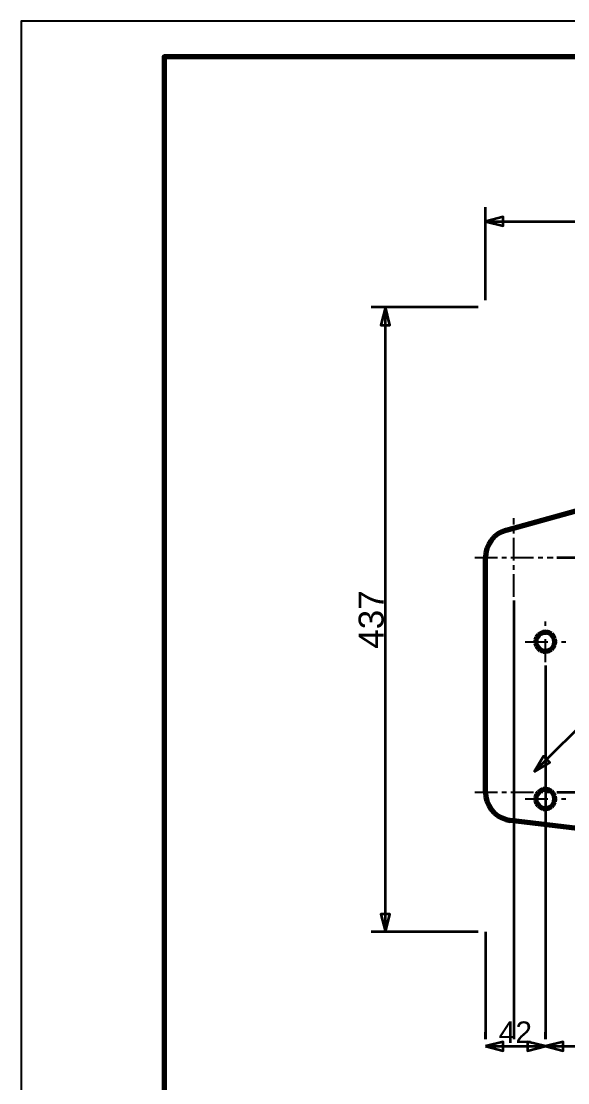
# Model space of a CAD drawing. Header units: millimetres. Extents: x 0 to 420, y 0 to 297.
# Drawn here: x 0 to 76.5, y 148.5 to 297 of the extents above; entities that cross this region are included whole.
import ezdxf
from ezdxf.enums import TextEntityAlignment as Align

# ---------------------------------------------------------------- set-up
doc = ezdxf.new("R2010")
doc.units = ezdxf.units.MM
doc.linetypes.add('CENTER', pattern=[5.08, 3.175, -0.635, 0.635, -0.635])
doc.linetypes.add('DASHED', pattern=[1.524, 1.27, -0.254])
doc.styles.add('GOST', font='Arial')

msp = doc.modelspace()

# ---------------------------------------------------------------- linework, layer by layer
at = {"color": 7, "lineweight": 35}
for p, q in [((65, 258), (65, 271)), ((65, 269), (166, 269)), ((64, 257), (49, 257)), ((51, 169.6), (51, 257)), ((75, 221.96), (181, 221.96)), ((69, 215.96), (69, 154.6)), ((73.4, 206.86), (73.4, 154.6)), ((71.83, 191.98), (80.31, 200.47)), ((75, 189.15), (181, 189.15)), ((73.4, 184.86), (73.4, 154.6)), ((69, 183.15), (69, 154.6)), ((64, 169.6), (49, 169.6)), ((65, 169.6), (65, 154.6)), ((65, 154.6), (65, 155.6)), ((73.4, 154.6), (73.4, 155.6)), ((73.4, 154.6), (73.4, 155.6)), ((65, 153.6), (73.4, 153.6)), ((73.4, 153.6), (104.4, 153.6))]:
    msp.add_line(p, q, dxfattribs=at)
at = {"color": 1, "lineweight": 70}
for p, q in [((67.93, 225.81), (162, 251.89)), ((67.93, 225.81), (67.32, 225.59)), ((65.82, 224.38), (65.47, 223.83)), ((66.25, 224.86), (65.82, 224.38)), ((66.76, 225.27), (66.25, 224.86)), ((67.32, 225.59), (66.76, 225.27)), ((65.21, 223.24), (65.05, 222.61)), ((65.47, 223.83), (65.21, 223.24)), ((65.05, 222.61), (65, 221.96)), ((65, 189.15), (65, 221.96)), ((72.42, 211.11), (72.19, 210.78)), ((72.73, 211.36), (72.42, 211.11)), ((73.1, 211.51), (72.73, 211.36)), ((73.5, 211.54), (73.1, 211.51)), ((73.89, 211.45), (73.5, 211.54)), ((74.24, 211.25), (73.89, 211.45)), ((74.51, 210.95), (74.24, 211.25)), ((74.68, 210.59), (74.51, 210.95)), ((72.19, 210.78), (72.07, 210.4)), ((72.07, 210.4), (72.07, 210)), ((72.07, 210), (72.19, 209.62)), ((72.19, 209.62), (72.42, 209.29)), ((74.24, 209.15), (74.51, 209.45)), ((74.51, 209.45), (74.68, 209.81)), ((74.74, 210.2), (74.68, 210.59)), ((74.68, 209.81), (74.74, 210.2)), ((72.42, 209.29), (72.73, 209.04)), ((72.73, 209.04), (73.1, 208.89)), ((73.1, 208.89), (73.5, 208.86)), ((73.5, 208.86), (73.89, 208.95)), ((73.89, 208.95), (74.24, 209.15)), ((65, 189.15), (65.05, 188.51)), ((72.19, 188.78), (72.07, 188.4)), ((72.42, 189.11), (72.19, 188.78)), ((72.73, 189.36), (72.42, 189.11)), ((73.1, 189.51), (72.73, 189.36)), ((73.5, 189.54), (73.1, 189.51)), ((73.89, 189.45), (73.5, 189.54)), ((74.24, 189.25), (73.89, 189.45)), ((74.51, 188.95), (74.24, 189.25)), ((74.68, 188.59), (74.51, 188.95)), ((65.05, 188.51), (65.21, 187.88)), ((65.21, 187.88), (65.46, 187.29)), ((65.46, 187.29), (65.8, 186.75)), ((72.07, 188.4), (72.07, 188)), ((72.07, 188), (72.19, 187.62)), ((72.19, 187.62), (72.42, 187.29)), ((72.42, 187.29), (72.73, 187.04)), ((73.89, 186.95), (74.24, 187.15)), ((74.24, 187.15), (74.51, 187.45)), ((74.51, 187.45), (74.68, 187.81)), ((74.74, 188.2), (74.68, 188.59)), ((74.68, 187.81), (74.74, 188.2)), ((65.8, 186.75), (66.23, 186.26)), ((66.23, 186.26), (66.73, 185.86)), ((66.73, 185.86), (67.29, 185.54)), ((72.73, 187.04), (73.1, 186.89)), ((73.1, 186.89), (73.5, 186.86)), ((73.5, 186.86), (73.89, 186.95)), ((67.29, 185.54), (67.9, 185.31)), ((67.9, 185.31), (68.53, 185.18)), ((162, 174.08), (68.53, 185.18))]:
    msp.add_line(p, q, dxfattribs=at)
at = {"color": 5, "linetype": 'DASHED', "lineweight": 35}
for p, q in [((162, 251.89), (67.93, 225.81)), ((67.32, 225.59), (67.93, 225.81)), ((65.47, 223.83), (65.82, 224.38)), ((65.82, 224.38), (66.25, 224.86)), ((66.25, 224.86), (66.76, 225.27)), ((66.76, 225.27), (67.32, 225.59)), ((65.05, 222.61), (65.21, 223.24)), ((65.21, 223.24), (65.47, 223.83)), ((65, 221.96), (65.05, 222.61)), ((65, 189.15), (65, 221.96)), ((72.19, 210.78), (72.42, 211.11)), ((72.42, 211.11), (72.73, 211.36)), ((72.73, 211.36), (73.1, 211.51)), ((73.1, 211.51), (73.5, 211.54)), ((73.5, 211.54), (73.89, 211.45)), ((73.89, 211.45), (74.24, 211.25)), ((74.24, 211.25), (74.51, 210.95)), ((74.51, 210.95), (74.68, 210.59)), ((72.07, 210.4), (72.19, 210.78)), ((72.07, 210), (72.07, 210.4)), ((72.19, 209.62), (72.07, 210)), ((72.42, 209.29), (72.19, 209.62)), ((74.51, 209.45), (74.24, 209.15)), ((74.68, 209.81), (74.51, 209.45)), ((74.68, 210.59), (74.74, 210.2)), ((74.74, 210.2), (74.68, 209.81)), ((72.73, 209.04), (72.42, 209.29)), ((73.1, 208.89), (72.73, 209.04)), ((73.5, 208.86), (73.1, 208.89)), ((73.89, 208.95), (73.5, 208.86)), ((74.24, 209.15), (73.89, 208.95)), ((65.05, 188.51), (65, 189.15)), ((72.07, 188.4), (72.19, 188.78)), ((72.19, 188.78), (72.42, 189.11)), ((72.42, 189.11), (72.73, 189.36)), ((72.73, 189.36), (73.1, 189.51)), ((73.1, 189.51), (73.5, 189.54)), ((73.5, 189.54), (73.89, 189.45)), ((73.89, 189.45), (74.24, 189.25)), ((74.24, 189.25), (74.51, 188.95)), ((74.51, 188.95), (74.68, 188.59)), ((65.21, 187.88), (65.05, 188.51)), ((65.46, 187.29), (65.21, 187.88)), ((65.8, 186.75), (65.46, 187.29)), ((72.07, 188), (72.07, 188.4)), ((72.19, 187.62), (72.07, 188)), ((72.42, 187.29), (72.19, 187.62)), ((72.73, 187.04), (72.42, 187.29)), ((74.24, 187.15), (73.89, 186.95)), ((74.51, 187.45), (74.24, 187.15)), ((74.68, 187.81), (74.51, 187.45)), ((74.68, 188.59), (74.74, 188.2)), ((74.74, 188.2), (74.68, 187.81)), ((66.23, 186.26), (65.8, 186.75)), ((66.73, 185.86), (66.23, 186.26)), ((67.29, 185.54), (66.73, 185.86)), ((73.1, 186.89), (72.73, 187.04)), ((73.5, 186.86), (73.1, 186.89)), ((73.89, 186.95), (73.5, 186.86)), ((67.9, 185.31), (67.29, 185.54)), ((68.53, 185.18), (67.9, 185.31)), ((68.53, 185.18), (162, 174.08))]:
    msp.add_line(p, q, dxfattribs=at)
at = {"color": 4, "linetype": 'CENTER', "lineweight": 25}
for p, q in [((69, 216.46), (69, 227.46)), ((63.5, 221.96), (74.5, 221.96)), ((73.4, 207.36), (73.4, 213.04)), ((70.56, 210.2), (76.24, 210.2)), ((69, 183.65), (69, 194.65)), ((73.4, 185.36), (73.4, 191.04)), ((63.5, 189.15), (74.5, 189.15)), ((70.56, 188.2), (76.24, 188.2))]:
    msp.add_line(p, q, dxfattribs=at)
at = {"color": 7, "lineweight": 25}
msp.add_lwpolyline([(0, 0), (420, 0), (420, 297), (0, 297)], close=True, dxfattribs=at)
at = {"color": 7, "lineweight": 70}
msp.add_lwpolyline([(20, 5), (415, 5), (415, 292), (20, 292)], close=True, dxfattribs=at)
at = {"color": 7, "lineweight": 35}
for points in [[(65, 269), (67.5, 268.38), (67.5, 269.62)], [(51, 257), (50.37, 254.5), (51.62, 254.5)], [(71.83, 191.98), (74.04, 193.31), (73.15, 194.19)], [(51, 169.6), (51.62, 172.1), (50.37, 172.1)], [(65, 153.6), (67.5, 152.98), (67.5, 154.23)], [(73.4, 153.6), (70.9, 154.23), (70.9, 152.98)], [(73.4, 153.6), (75.9, 152.98), (75.9, 154.23)]]:
    msp.add_lwpolyline(points, close=True, dxfattribs=at)

# ---------------------------------------------------------------- texts
at = {"color": 7, "style": 'GOST'}
msp.add_text('437', height=3.5, rotation=90, dxfattribs=at).set_placement((49, 213.3), align=Align.MIDDLE)
msp.add_text('42', height=3, dxfattribs=at).set_placement((69.2, 155.6), align=Align.MIDDLE)

doc.saveas('drawing.dxf')
